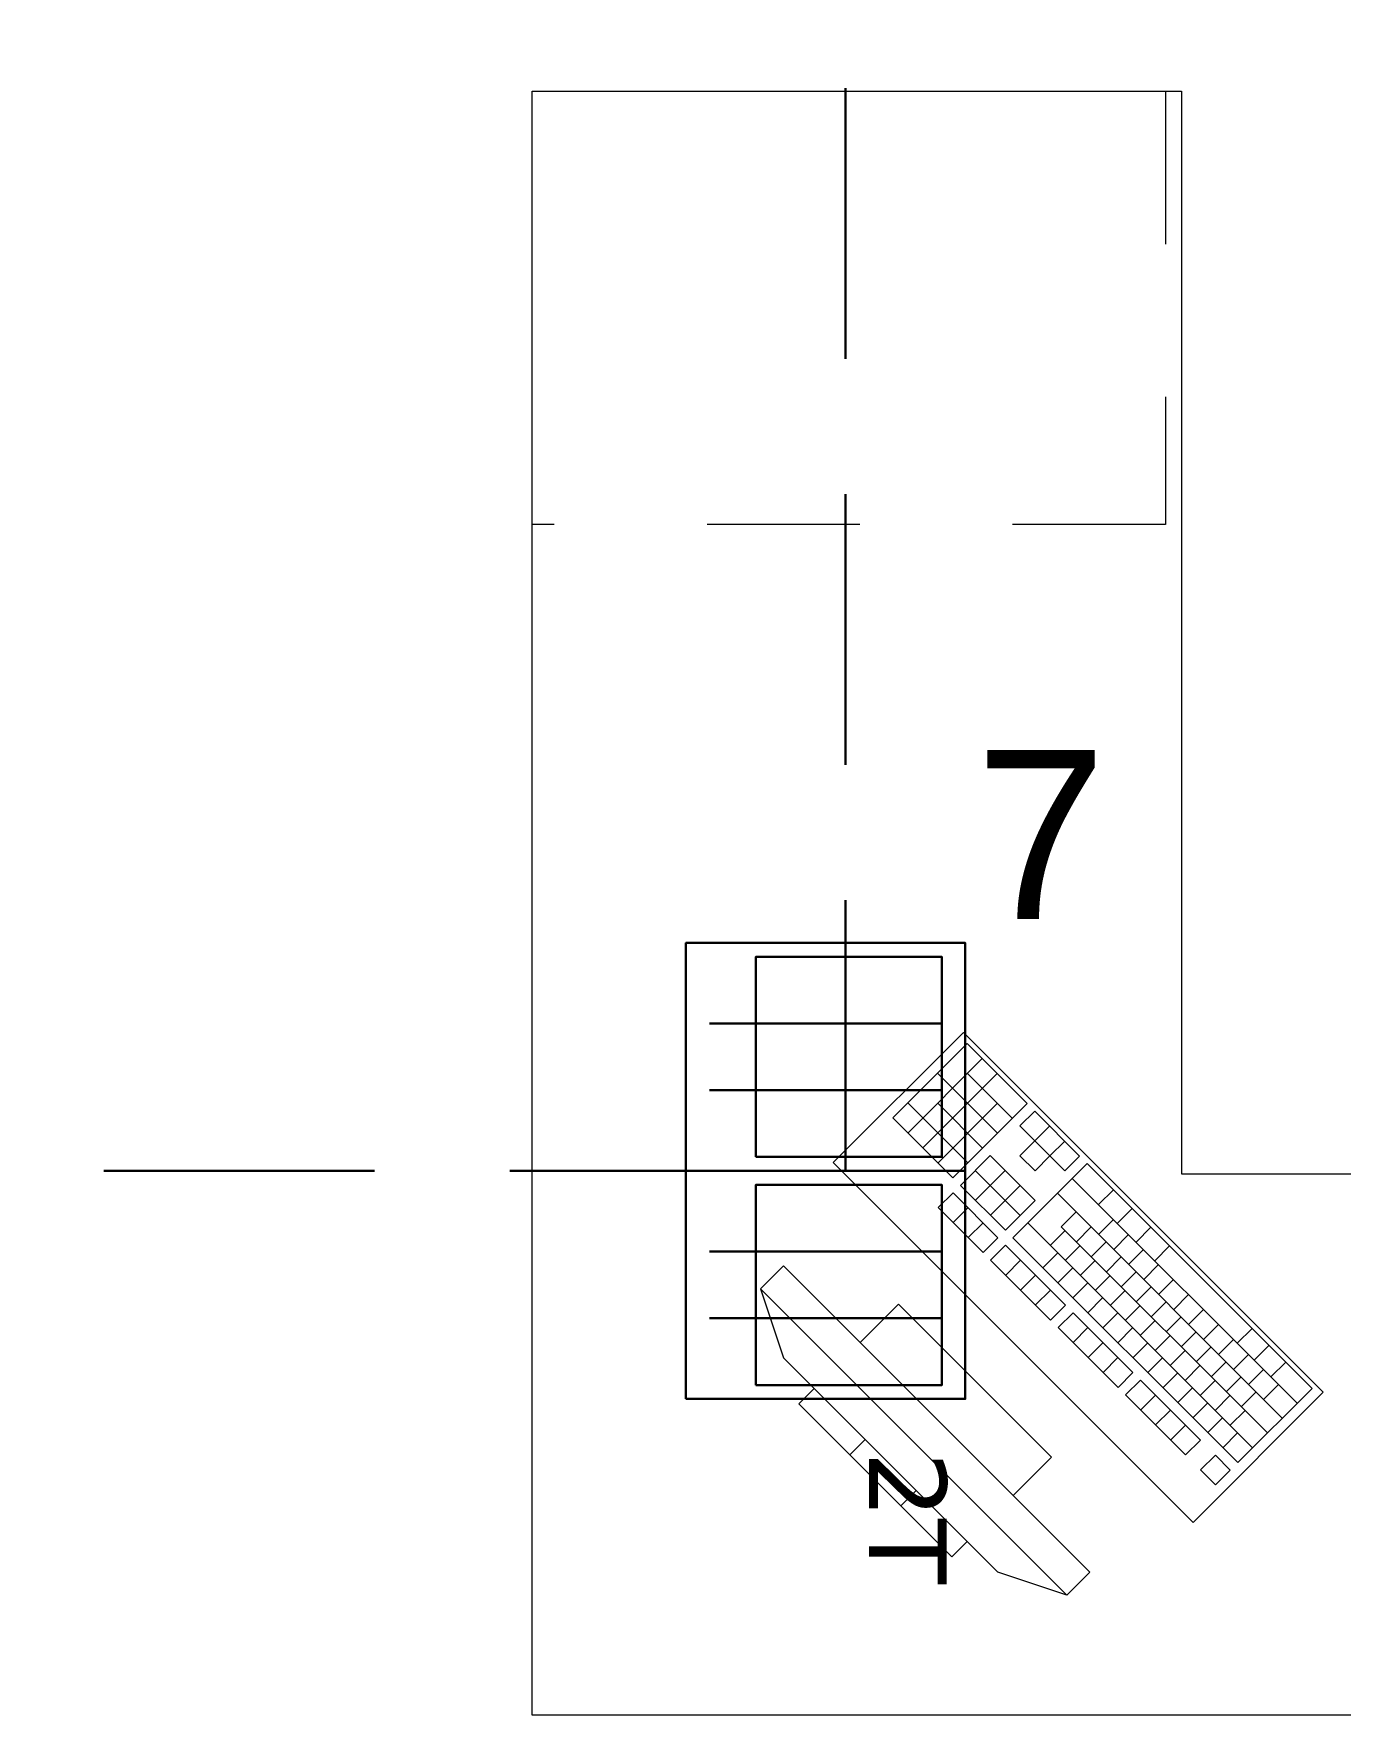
# Model space of a CAD drawing. Header units: inches. Extents: x -19 to 5698, y -728 to 92.
# Drawn here: x 216.791 to 217.998, y 8.293 to 9.846 of the extents above; entities that cross this region are included whole.
import ezdxf

# ---------------------------------------------------------------- set-up
doc = ezdxf.new("R2010")
doc.units = ezdxf.units.IN
doc.header["$MEASUREMENT"] = 0
doc.linetypes.add('HIDDEN', pattern=[0.375, 0.25, -0.125])
doc.linetypes.add('Rayas', pattern=[0.282222, 0.141111, -0.141111])
doc.layers.get('0').update_dxf_attribs({"color": 61})
doc.layers.add('00 conduct tomacorr', color=120, linetype='HIDDEN', lineweight=30)
doc.layers.add('00 IE LUZ EMERGENCIA', color=253, linetype='Continuous', lineweight=0)
doc.layers.add('Interior - Mobiliario', color=7, linetype='Continuous')
doc.styles.add('Annotative', font='arial.ttf')

# ---------------------------------------------------------------- blocks, each defined once
blk = doc.blocks.new('CAJA POP UP 6 MODULOS')
at = {"layer": '00 conduct tomacorr', "linetype": 'Continuous'}
for p, q in [((-0.095, -0.165), (-0.095, -0.0151)), ((-0.052, -0.165), (-0.052, -0.0151)), ((0.052, -0.165), (0.052, -0.0151)), ((0.095, -0.165), (0.095, -0.0151)), ((0, -0.165), (0, -0.18))]:
    blk.add_line(p, q, dxfattribs=at)
for points in [[(-0.147, 0), (0.147, 0), (0.147, -0.18), (-0.147, -0.18)], [(0, 0), (0.147, 0), (0.147, -0.18), (0, -0.18)]]:
    blk.add_lwpolyline(points, close=True, dxfattribs=at)
for points in [[(-0.138, -0.045), (-0.009, -0.045), (-0.009, -0.165), (-0.138, -0.165), (-0.138, -0.045)], [(0.009, -0.045), (0.138, -0.045), (0.138, -0.165), (0.009, -0.165), (0.009, -0.045)]]:
    blk.add_lwpolyline(points, dxfattribs=at)
at = {"color": 1, "insert": (-0.1807, -0.168), "char_height": 0.05, "attachment_point": 1, "rotation": 180}
blk.add_mtext_dynamic_manual_height_columns('{\\fVerdana|b0|i0|c0|p34;2T}', width=0.000481, gutter_width=0.1561, heights=[0], dxfattribs=at)

msp = doc.modelspace()

# ---------------------------------------------------------------- linework, layer by layer
at = {"layer": '00 conduct tomacorr'}
for p, q in [((217.5407, 8.7954, 0.0002), (217.5407, 13.0304)), ((206.7304, 8.7954, 0.0002), (217.5407, 8.7954, 0.0002))]:
    msp.add_line(p, q, dxfattribs=at)
at = {"layer": 'Interior - Mobiliario', "color": 175, "linetype": 'Rayas', "lineweight": 13}
for p, q in [((217.836, 9.7926), (217.836, 9.3926)), ((217.836, 9.3926), (217.251, 9.3926))]:
    msp.add_line(p, q, dxfattribs=at)
at = {"layer": 'Interior - Mobiliario', "color": 175, "linetype": 'Continuous', "lineweight": 13}
for p, q in [((217.653, 8.913), (217.5844, 8.8445)), ((217.7084, 8.8576), (217.653, 8.913)), ((217.6668, 8.8992), (217.5983, 8.8306)), ((217.6807, 8.8853), (217.6121, 8.8168)), ((217.6809, 8.8302), (217.6256, 8.8856)), ((217.6947, 8.8439), (217.6531, 8.8855)), ((217.6535, 8.8028), (217.5981, 8.8582)), ((217.6672, 8.8165), (217.6257, 8.858)), ((217.6808, 8.8578), (217.626, 8.8029)), ((217.6398, 8.7891), (217.7084, 8.8576)), ((217.5844, 8.8445), (217.6398, 8.7891)), ((217.7153, 8.8507), (217.7016, 8.837)), ((217.7568, 8.8092), (217.7153, 8.8507)), ((217.7016, 8.837), (217.7154, 8.8232)), ((217.7154, 8.8232), (217.7017, 8.8094)), ((217.7291, 8.8369), (217.7154, 8.8232)), ((217.7293, 8.8093), (217.7154, 8.8232)), ((217.743, 8.823), (217.7293, 8.8093)), ((217.6742, 8.8096), (217.6467, 8.7821)), ((217.7157, 8.768), (217.6742, 8.8096)), ((217.7017, 8.8094), (217.7156, 8.7956)), ((217.7156, 8.7956), (217.7293, 8.8093)), ((217.7293, 8.8093), (217.7431, 8.7955)), ((217.7431, 8.7955), (217.7568, 8.8092)), ((217.702, 8.7543), (217.6604, 8.7959)), ((217.688, 8.7957), (217.6606, 8.7683)), ((217.7638, 8.8022), (217.6952, 8.7337)), ((217.9715, 8.5945), (217.7638, 8.8022)), ((217.6467, 8.7821), (217.6883, 8.7406)), ((217.7018, 8.7819), (217.6744, 8.7545)), ((217.9578, 8.5808), (217.75, 8.7885)), ((217.788, 8.778), (217.7743, 8.7643)), ((217.6399, 8.7753), (217.6262, 8.7616)), ((217.6262, 8.7616), (217.6677, 8.72)), ((217.6814, 8.7337), (217.6399, 8.7753)), ((217.6537, 8.7614), (217.64, 8.7477)), ((217.6883, 8.7406), (217.7157, 8.768)), ((217.944, 8.5671), (217.7363, 8.7748)), ((217.8053, 8.7607), (217.7916, 8.747)), ((217.6676, 8.7476), (217.6539, 8.7339)), ((217.9166, 8.5397), (217.7089, 8.7474)), ((217.7536, 8.7575), (217.7399, 8.7438)), ((217.7881, 8.7505), (217.7744, 8.7367)), ((217.6677, 8.72), (217.6814, 8.7337)), ((217.6952, 8.7337), (217.9029, 8.526)), ((217.7434, 8.7403), (217.7297, 8.7266)), ((217.9303, 8.5534), (217.7399, 8.7438)), ((217.7675, 8.7437), (217.7538, 8.73)), ((217.7813, 8.7298), (217.7676, 8.7161)), ((217.802, 8.7366), (217.7883, 8.7229)), ((217.8226, 8.7434), (217.8089, 8.7297)), ((217.6883, 8.7268), (217.6746, 8.7131)), ((217.7437, 8.6714), (217.6883, 8.7268)), ((217.7366, 8.7197), (217.7229, 8.706)), ((217.7572, 8.7265), (217.7435, 8.7128)), ((217.7952, 8.716), (217.7815, 8.7023)), ((217.8158, 8.7228), (217.8021, 8.709)), ((217.8399, 8.7261), (217.8262, 8.7124)), ((217.4833, 8.7077), (217.4621, 8.6865)), ((217.7662, 8.4249), (217.4833, 8.7077)), ((217.6746, 8.7131), (217.73, 8.6577)), ((217.7022, 8.713), (217.6885, 8.6993)), ((217.716, 8.6991), (217.7023, 8.6854)), ((217.7505, 8.7059), (217.7367, 8.6921)), ((217.7711, 8.7126), (217.7574, 8.6989)), ((217.7849, 8.6988), (217.7712, 8.6851)), ((217.809, 8.7021), (217.7953, 8.6884)), ((217.8297, 8.7089), (217.816, 8.6952)), ((217.4621, 8.6865), (217.7449, 8.4037)), ((217.4621, 8.6865), (217.4833, 8.6229)), ((217.7299, 8.6853), (217.7162, 8.6716)), ((217.7643, 8.692), (217.7506, 8.6783)), ((217.7988, 8.6849), (217.7851, 8.6712)), ((217.8229, 8.6883), (217.8092, 8.6746)), ((217.8435, 8.6951), (217.8298, 8.6814)), ((217.5894, 8.6724), (217.554, 8.637)), ((217.7308, 8.5309), (217.5894, 8.6724)), ((217.73, 8.6577), (217.7437, 8.6714)), ((217.7781, 8.6782), (217.7644, 8.6644)), ((217.8126, 8.6711), (217.7989, 8.6574)), ((217.8367, 8.6744), (217.823, 8.6607)), ((217.8574, 8.6812), (217.8437, 8.6675)), ((217.7507, 8.6645), (217.7369, 8.6508)), ((217.806, 8.6091), (217.7507, 8.6645)), ((217.792, 8.6643), (217.7783, 8.6506)), ((217.8265, 8.6573), (217.8128, 8.6435)), ((217.8506, 8.6606), (217.8369, 8.6469)), ((217.8712, 8.6674), (217.8575, 8.6537)), ((217.8851, 8.6535), (217.8713, 8.6398)), ((217.554, 8.637), (217.6954, 8.4956)), ((217.7369, 8.6508), (217.7923, 8.5954)), ((217.7645, 8.6507), (217.7508, 8.637)), ((217.7783, 8.6368), (217.7646, 8.6231)), ((217.8058, 8.6505), (217.7921, 8.6367)), ((217.8197, 8.6366), (217.806, 8.6229)), ((217.8403, 8.6434), (217.8266, 8.6297)), ((217.8644, 8.6467), (217.8507, 8.633)), ((217.8989, 8.6397), (217.8852, 8.626)), ((217.9161, 8.6499), (217.9024, 8.6362)), ((217.6813, 8.4249), (217.4833, 8.6229)), ((217.7922, 8.623), (217.7785, 8.6093)), ((217.8335, 8.6228), (217.8198, 8.6091)), ((217.8542, 8.6296), (217.8405, 8.6158)), ((217.8783, 8.6329), (217.8646, 8.6192)), ((217.9128, 8.6258), (217.899, 8.6121)), ((217.9317, 8.6343), (217.9179, 8.6206)), ((217.7923, 8.5954), (217.806, 8.6091)), ((217.8474, 8.6089), (217.8337, 8.5952)), ((217.868, 8.6157), (217.8543, 8.602)), ((217.8921, 8.619), (217.8784, 8.6053)), ((217.9266, 8.612), (217.9129, 8.5983)), ((217.9472, 8.6188), (217.9335, 8.6051)), ((217.5116, 8.5946), (217.4975, 8.5804)), ((217.653, 8.4532), (217.5116, 8.5946)), ((217.813, 8.6022), (217.7993, 8.5885)), ((217.8684, 8.5468), (217.813, 8.6022)), ((217.8612, 8.5951), (217.8475, 8.5814)), ((217.8819, 8.6019), (217.8682, 8.5881)), ((217.906, 8.6052), (217.8923, 8.5915)), ((217.9029, 8.526), (217.9715, 8.5945)), ((217.9198, 8.5913), (217.9061, 8.5776)), ((217.9405, 8.5981), (217.9267, 8.5844)), ((217.4975, 8.5804), (217.6389, 8.439)), ((217.7993, 8.5885), (217.8546, 8.5331)), ((217.8268, 8.5884), (217.8131, 8.5746)), ((217.8407, 8.5745), (217.8269, 8.5608)), ((217.8751, 8.5812), (217.8614, 8.5675)), ((217.8957, 8.588), (217.882, 8.5743)), ((217.8545, 8.5607), (217.8408, 8.5469)), ((217.8889, 8.5674), (217.8752, 8.5537)), ((217.9096, 8.5742), (217.8958, 8.5605)), ((217.5587, 8.5474), (217.5446, 8.5333)), ((217.8546, 8.5331), (217.8684, 8.5468)), ((217.9028, 8.5535), (217.8891, 8.5398)), ((217.6954, 8.4956), (217.7308, 8.5309)), ((217.8822, 8.533), (217.8685, 8.5192)), ((217.896, 8.5191), (217.8822, 8.533)), ((217.8685, 8.5192), (217.8823, 8.5054)), ((217.8823, 8.5054), (217.896, 8.5191)), ((217.6059, 8.5003), (217.5917, 8.4862)), ((217.6389, 8.439), (217.653, 8.4532)), ((217.7449, 8.4037), (217.6813, 8.4249)), ((217.7449, 8.4037), (217.7662, 8.4249))]:
    msp.add_line(p, q, dxfattribs=at)
at = {"layer": 'Interior - Mobiliario', "color": 175, "linetype": 'Continuous', "lineweight": 13, "flags": 128}
for points in [[(217.251, 8.2926), (217.251, 9.7926), (217.851, 9.7926), (217.851, 8.7926), (218.551, 8.7926), (218.551, 8.2926)], [(217.8616, 8.4708), (217.9818, 8.591), (217.6495, 8.9234), (217.5293, 8.8032)]]:
    msp.add_lwpolyline(points, close=True, dxfattribs=at)

# ---------------------------------------------------------------- block references
at = {"layer": '00 conduct tomacorr', "xscale": 1.432830642179531, "yscale": 1.432830642179531, "zscale": 1.432830642179531, "rotation": 89.99999999999997}
msp.add_blockref('CAJA POP UP 6 MODULOS', (217.3932, 8.7954, 0.0002), dxfattribs=at)

# ---------------------------------------------------------------- texts
at = {"layer": '00 IE LUZ EMERGENCIA', "style": 'Annotative'}
msp.add_attdef('7', (217.6604, 9.028, 0), '', height=0.1562, dxfattribs=at)

doc.saveas('drawing.dxf')
